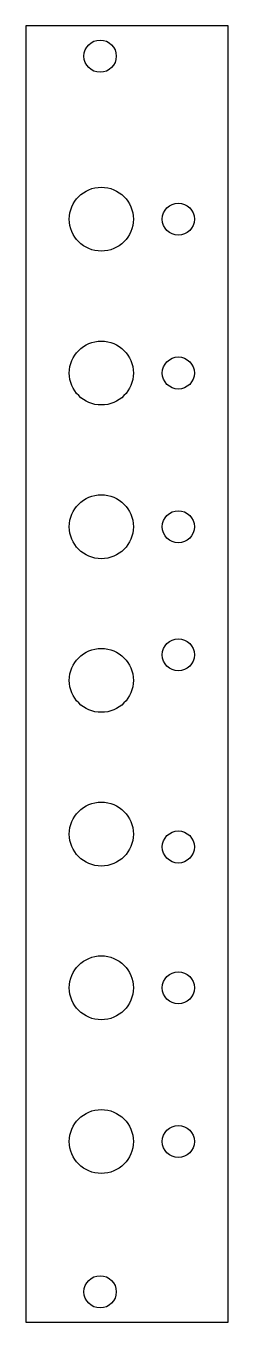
# Model space of a CAD drawing. Extents: x 0 to 20, y 0 to 128.
import ezdxf

# ---------------------------------------------------------------- set-up
doc = ezdxf.new("R2010")
doc.units = 0
doc.layers.add('20', color=7, linetype='CONTINUOUS')

msp = doc.modelspace()

# ---------------------------------------------------------------- linework, layer by layer
at = {"layer": '20'}
for p, q in [((0.16, 128.5), (0.16, 0)), ((20.16, 128.5), (0.16, 128.5)), ((20.16, 0), (20.16, 128.5)), ((0.16, 0), (20.16, 0))]:
    msp.add_line(p, q, dxfattribs=at)
for centre, radius in [((7.5, 125.5), 1.6), ((7.62, 109.34), 3.17), ((15.24, 109.34), 1.59), ((7.62, 94.09), 3.17), ((15.24, 94.09), 1.59), ((7.62, 78.85), 3.17), ((15.24, 78.85), 1.59), ((15.24, 66.15), 1.59), ((7.62, 63.62), 3.17), ((7.62, 48.38), 3.17), ((15.24, 47.1), 1.59), ((7.62, 33.14), 3.17), ((15.24, 33.14), 1.59), ((7.62, 17.9), 3.17), ((15.24, 17.9), 1.59), ((7.5, 3), 1.6)]:
    msp.add_circle(centre, radius, dxfattribs=at)

doc.saveas('drawing.dxf')
